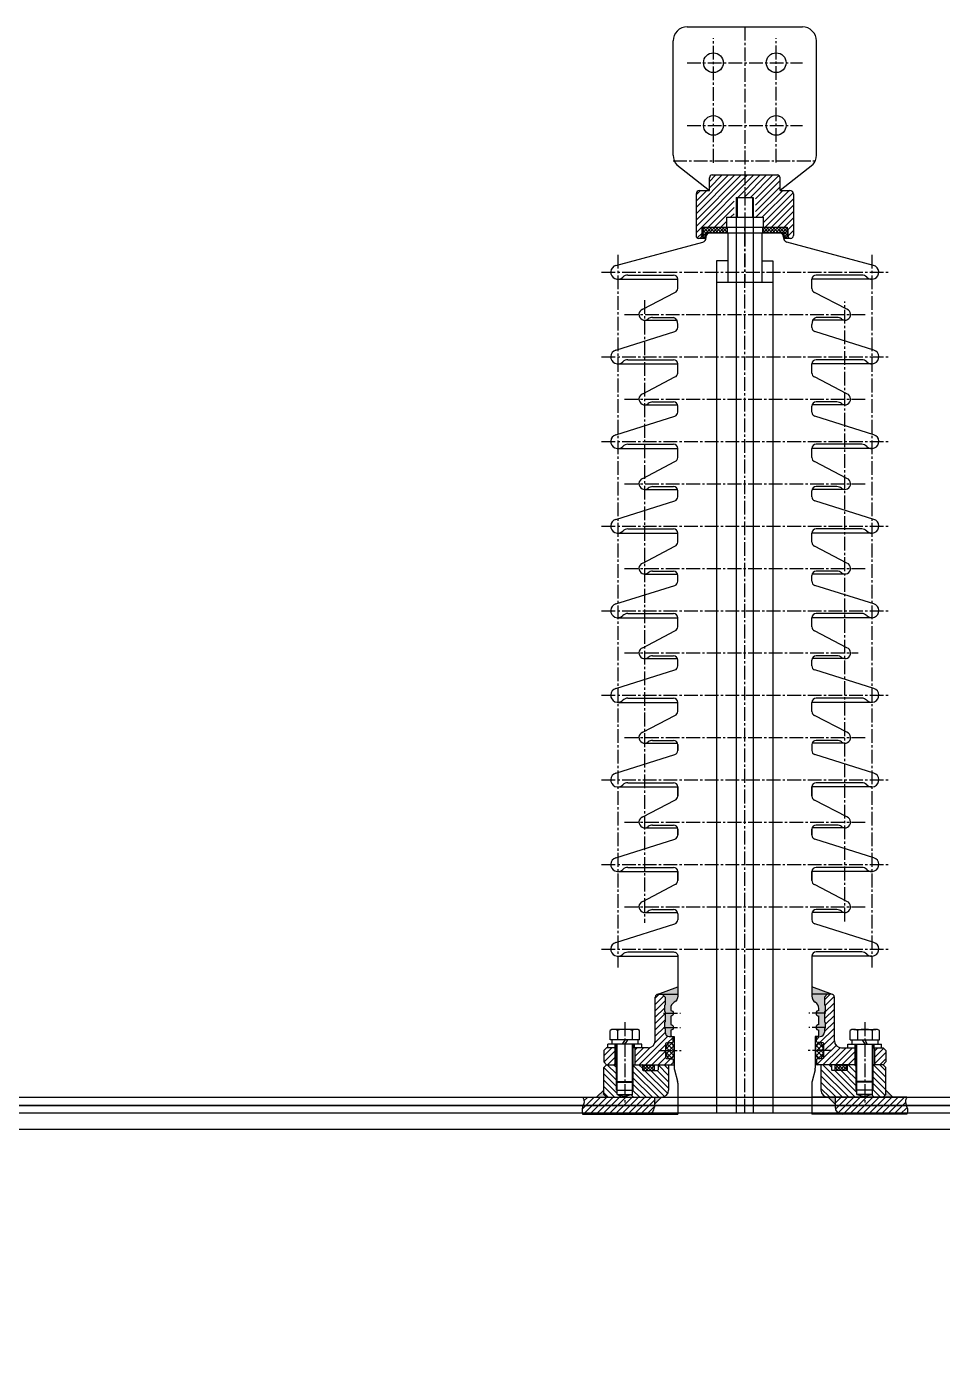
# Model space of a CAD drawing. Header units: millimetres. Extents: x 35720 to 50764, y -47170 to -36532.
# Drawn here: x 38184 to 38833, y -38400 to -37447 of the extents above; entities that cross this region are included whole.
import ezdxf

# ---------------------------------------------------------------- set-up
doc = ezdxf.new("R2010")
doc.units = ezdxf.units.MM
doc.header["$LTSCALE"] = 13
doc.linetypes.add('CENTER2', pattern=[1.125, 0.75, -0.125, 0.125, -0.125])
for name, color, linetype in [('01', 7, 'Continuous'), ('DIM', 4, 'Continuous'), ('中心线', 1, 'CENTER2'), ('粗实线', 4, 'Continuous'), ('细实线', 2, 'Continuous')]:
    doc.layers.add(name, color=color, linetype=linetype)
pattern_1 = [(45, (69025.176, -17829.232), (-2.245064, 2.245064), [])]

# ---------------------------------------------------------------- blocks, each defined once
blk = doc.blocks.new('GAOYATAOG')
at = {"layer": '粗实线'}
h = blk.add_hatch(dxfattribs=at)
h.set_pattern_fill('ANSI31', color=1)
h.set_pattern_definition([(45, (60296.1373, -13795.4165), (-2.245064, 2.245064), [])])
edge = h.paths.add_edge_path()
edge.add_line((71916.22, -11645.26), (71893.22, -11645.26))
edge.add_arc((71893.22, -11647.26), 2, 90, 180)
edge.add_line((71891.22, -11647.26), (71891.22, -11656.26))
edge.add_line((71891.22, -11656.26), (71884.22, -11656.26))
edge.add_arc((71884.22, -11658.76), 2.5, 90, 180)
edge.add_line((71881.72, -11658.76), (71881.72, -11688.26))
edge.add_arc((71883.72, -11688.26), 2, 180, 360)
edge.add_line((71885.72, -11688.26), (71885.72, -11684.26))
edge.add_arc((71887.72, -11684.26), 2, 90, 180, ccw=False)
edge.add_line((71887.72, -11682.26), (71903.22, -11682.26))
edge.add_line((71903.22, -11682.26), (71903.22, -11675.26))
edge.add_line((71903.22, -11675.26), (71908.72, -11675.26))
edge.add_line((71908.72, -11675.26), (71908.72, -11661.26))
edge.add_line((71908.72, -11661.26), (71916.22, -11661.26))
edge.add_line((71916.22, -11661.26), (71916.22, -11645.26))
edge = h.paths.add_edge_path()
edge.add_arc((71948.22, -11658.76), 2.5, 0, 90)
edge.add_line((71948.22, -11656.26), (71941.22, -11656.26))
edge.add_line((71941.22, -11656.26), (71941.22, -11647.26))
edge.add_arc((71939.22, -11647.26), 2, 0, 90)
edge.add_line((71939.22, -11645.26), (71916.22, -11645.26))
edge.add_line((71916.22, -11645.26), (71916.22, -11661.26))
edge.add_line((71916.22, -11661.26), (71923.72, -11661.26))
edge.add_line((71923.72, -11661.26), (71923.72, -11675.26))
edge.add_line((71923.72, -11675.26), (71929.22, -11675.26))
edge.add_line((71929.22, -11675.26), (71929.22, -11682.26))
edge.add_line((71929.22, -11682.26), (71944.72, -11682.26))
edge.add_arc((71944.72, -11684.26), 2, 0, 90, ccw=False)
edge.add_line((71946.72, -11684.26), (71946.72, -11688.26))
edge.add_arc((71948.72, -11688.26), 2, 180, 360)
edge.add_line((71950.72, -11688.26), (71950.72, -11658.76))
at = {"layer": '细实线'}
h = blk.add_hatch(dxfattribs=at)
h.set_pattern_fill('ANSI37', color=1, scale=0.5, angle=90)
h.set_pattern_definition([(135, (79370.6164, -45980.616), (-1.122532015, -1.122532015), []), (225, (79370.6164, -45980.616), (1.122532015, -1.122532015), [])])
h.paths.add_polyline_path([(71903.72, -11686.26), (71903.72, -11682.26), (71886.22, -11682.26), (71886.22, -11689.26), (71888.22, -11689.26), (71888.22, -11688.26, -0.414214), (71890.22, -11686.26)])
h.paths.add_polyline_path([(71928.72, -11682.26), (71928.72, -11686.26), (71942.22, -11686.26, -0.414214), (71944.22, -11688.26), (71944.22, -11689.26), (71946.22, -11689.26), (71946.22, -11682.26)])
h = blk.add_hatch(dxfattribs=at)
h.set_pattern_fill('ANSI31', color=256)
h.set_pattern_definition(pattern_1)
h.paths.add_polyline_path([(72016.22, -12266.26), (72014.22, -12264.26), (72008.22, -12264.26), (72008.22, -12276.26), (72014.22, -12276.26), (72016.22, -12274.26)])
h.paths.add_polyline_path([(71994.22, -12264.26), (71984.72, -12264.26, -0.414214), (71979.72, -12259.26), (71979.72, -12228.26, 0.414214), (71977.72, -12226.26), (71974.72, -12226.26), (71972.72, -12228.26), (71972.72, -12233.76), (71973.22, -12234.26), (71973.22, -12238.26), (71972.72, -12238.76), (71972.72, -12245.76), (71973.22, -12246.26), (71973.22, -12250.26), (71972.72, -12250.76), (71972.72, -12253.26, -0.414214), (71969.72, -12256.26), (71967.97, -12256.26, 0.414214), (71966.97, -12257.26), (71966.97, -12260.12, 0.388879), (71967.16, -12260.31), (71971.77, -12260.72, -0.388879), (71972.22, -12261.22), (71972.22, -12271.3, -0.388879), (71971.77, -12271.8), (71967.16, -12272.2, 0.388879), (71966.97, -12272.4), (71966.97, -12275.26, 0.414214), (71967.97, -12276.26), (71994.22, -12276.26)])
h.paths.add_polyline_path([(71860.22, -12261.22, -0.388879), (71860.68, -12260.72), (71865.29, -12260.31, 0.388879), (71865.47, -12260.12), (71865.47, -12257.26, 0.414214), (71864.47, -12256.26), (71862.72, -12256.26, -0.414214), (71859.72, -12253.26), (71859.72, -12250.76), (71859.22, -12250.26), (71859.22, -12246.26), (71859.72, -12245.76), (71859.72, -12238.76), (71859.22, -12238.26), (71859.22, -12234.26), (71859.72, -12233.76), (71859.72, -12228.26), (71857.72, -12226.26), (71854.72, -12226.26, 0.414214), (71852.72, -12228.26), (71852.72, -12259.26, -0.414214), (71847.72, -12264.26), (71838.22, -12264.26), (71838.22, -12276.26), (71864.47, -12276.26, 0.414214), (71865.47, -12275.26), (71865.47, -12272.4, 0.388879), (71865.29, -12272.2), (71860.68, -12271.8, -0.388879), (71860.22, -12271.3)])
h.paths.add_polyline_path([(71824.22, -12264.26), (71818.22, -12264.26), (71816.22, -12266.26), (71816.22, -12274.26), (71818.22, -12276.26), (71824.22, -12276.26)])
h = blk.add_hatch(dxfattribs=at)
h.set_pattern_fill('AR-CONC', color=256, scale=0.01)
h.set_pattern_definition([(50, (65830.137, -16724.5739), (1.8218467, -0.15939086), [0.1905, -2.0955]), (355, (65830.137, -16724.5739), (-0.3524342, 1.91056845), [0.1524, -1.67640584]), (100.451445, (65830.2888, -16724.5872), (1.46941247, 1.7511775), [0.1619001, -1.78090245]), (46.1842, (65830.137, -16724.0659), (2.7107904, -0.4204233), [0.28575, -3.14325]), (96.635558, (65830.363, -16724.101), (2.3740413, 2.47426125), [0.2428502, -2.6713561]), (351.18415, (65830.137, -16724.066), (2.3740413, 2.4742612), [0.2285997, -2.5145973]), (21, (65830.391, -16724.1929), (1.5161439, -1.02265198), [0.1905, -2.0955]), (326, (65830.391, -16724.1929), (0.6180203, 1.84187966), [0.1524, -1.6764]), (71.451445, (65830.5173, -16724.2781), (2.1341642, 0.8192277), [0.1619001, -1.78089938]), (37.5, (65830.137, -16724.5739), (0.03088603, 0.84555039), [0, -1.65608, 0, -1.7018, 0, -1.68275]), (7.5, (65830.137, -16724.5739), (0.66819663, 1.00180575), [0, -0.97028, 0, -1.61798, 0, -0.64135]), (327.5, (65829.57055, -16724.5739), (1.35590595, -0.05728744), [0, -0.635, 0, -1.9812, 0, -2.6289]), (317.5, (65829.3165, -16724.5739), (1.48129181, 0.25426491), [0, -0.8255, 0, -1.31572, 0, -1.8669])])
h.paths.add_polyline_path([(71868.72, -12221.03), (71854.04, -12226.38, -0.087489), (71854.72, -12226.26), (71868.72, -12226.26)])
h.paths.add_polyline_path([(71866.22, -12231.93, 0.267949), (71868.72, -12227.6), (71868.72, -12226.26), (71857.72, -12226.26), (71859.72, -12228.26), (71859.72, -12233.76), (71859.22, -12234.26), (71859.22, -12238.26), (71859.72, -12238.76), (71859.72, -12245.76), (71859.22, -12246.26), (71859.22, -12250.26), (71859.72, -12250.76), (71859.72, -12253.26, 0.414214), (71862.72, -12256.26), (71863.72, -12256.26), (71863.72, -12251.76, 1), (71863.72, -12247.76), (71863.72, -12241.76, 1), (71863.72, -12237.76), (71863.72, -12236.26, -0.267952)])
h.paths.add_polyline_path([(71963.72, -12221.03), (71963.72, -12226.26), (71977.72, -12226.26, -0.087489), (71978.41, -12226.38)])
h.paths.add_polyline_path([(71972.72, -12228.26), (71974.72, -12226.26), (71963.72, -12226.26), (71963.72, -12227.6, 0.267949), (71966.22, -12231.93, -0.267942), (71968.72, -12236.26), (71968.72, -12237.76, 1), (71968.72, -12241.76), (71968.72, -12247.76, 1), (71968.72, -12251.76), (71968.72, -12256.26), (71969.72, -12256.26, 0.414214), (71972.72, -12253.26), (71972.72, -12250.76), (71973.22, -12250.26), (71973.22, -12246.26), (71972.72, -12245.76), (71972.72, -12238.76), (71973.22, -12238.26), (71973.22, -12234.26), (71972.72, -12233.76)])
h = blk.add_hatch(dxfattribs=at)
h.set_pattern_fill('ANSI37', color=256, scale=0.75)
h.set_pattern_definition([(45, (69025.1759, -17829.232), (-1.683798, 1.683798), []), (135, (69025.1759, -17829.232), (-1.683798, -1.683798), [])])
edge = h.paths.add_edge_path()
edge.add_ellipse((71863.22, -12266.26), major_axis=(0, 5.75), ratio=0.521304, start_angle=270, end_angle=450)
edge.add_ellipse((71863.22, -12266.26), major_axis=(0, 5.75), ratio=0.521304, start_angle=90, end_angle=270)
edge = h.paths.add_edge_path()
edge.add_ellipse((71969.22, -12266.26), major_axis=(0, 5.75), ratio=0.521304, start_angle=-90, end_angle=90)
edge.add_ellipse((71969.22, -12266.26), major_axis=(0, 5.75), ratio=0.521304, start_angle=90, end_angle=270)
h = blk.add_hatch(dxfattribs=at)
h.set_pattern_fill('ANSI31', color=256, angle=90)
h.set_pattern_definition([(135, (69025.176, -17829.232), (-2.245064, -2.245064), [])])
h.paths.add_polyline_path([(71995.22, -12288.16), (71995.22, -12276.26), (71988.92, -12276.26, 0.414214), (71988.72, -12276.46), (71988.72, -12279.76, -0.414214), (71988.22, -12280.26), (71978.22, -12280.26, -0.414214), (71977.72, -12279.76), (71977.72, -12276.46, 0.414214), (71977.52, -12276.26), (71970.22, -12276.26), (71970.22, -12294.26, 0.414214), (71975.22, -12299.26), (72014.22, -12299.26), (72016.22, -12297.26), (72016.22, -12278.26), (72014.22, -12276.26), (72007.22, -12276.26), (72007.22, -12288.16), (72007.22, -12294.26), (72006.72, -12294.26), (72006.72, -12297.26), (72001.22, -12298.73), (71995.72, -12297.26), (71995.72, -12294.26), (71995.22, -12294.26)])
h.paths.add_polyline_path([(71862.22, -12276.26), (71854.92, -12276.26, 0.414214), (71854.72, -12276.46), (71854.72, -12279.76, -0.414214), (71854.22, -12280.26), (71844.22, -12280.26, -0.414214), (71843.72, -12279.76), (71843.72, -12276.46, 0.414214), (71843.52, -12276.26), (71837.22, -12276.26), (71837.22, -12288.16), (71837.22, -12294.26), (71836.72, -12294.26), (71836.72, -12297.26), (71831.22, -12298.73), (71825.72, -12297.26), (71825.72, -12294.26), (71825.22, -12294.26), (71825.22, -12288.16), (71825.22, -12276.26), (71818.22, -12276.26), (71816.22, -12278.26), (71816.22, -12297.26), (71818.22, -12299.26), (71857.22, -12299.26, 0.414214), (71862.22, -12294.26)])
h.paths.add_polyline_path([(71825.72, -12288.66), (71825.22, -12288.16), (71825.22, -12294.26), (71825.72, -12294.26)], flags=17)
h.paths.add_polyline_path([(71837.22, -12288.16), (71836.72, -12288.66), (71836.72, -12294.26), (71837.22, -12294.26)], flags=17)
h.paths.add_polyline_path([(71995.72, -12288.66), (71995.22, -12288.16), (71995.22, -12294.26), (71995.72, -12294.26)], flags=17)
h.paths.add_polyline_path([(72007.22, -12288.16), (72006.72, -12288.66), (72006.72, -12294.26), (72007.22, -12294.26)], flags=17)
h = blk.add_hatch(dxfattribs=at)
h.set_pattern_fill('ANSI37', color=256, scale=0.5)
h.set_pattern_definition([(45, (69025.1759, -17829.2319), (-1.122532, 1.122532), []), (135, (69025.1759, -17829.2319), (-1.122532, -1.122532), [])])
h.paths.add_polyline_path([(71852.22, -12276.26), (71844.22, -12276.26), (71844.22, -12280.26), (71852.22, -12280.26)])
h.paths.add_polyline_path([(71988.22, -12276.26), (71980.22, -12276.26), (71980.22, -12280.26), (71988.22, -12280.26)])
h = blk.add_hatch(color=256, dxfattribs=at)
h.dxf.hatch_style = 1
h.paths.add_polyline_path([(72016.22, -12294.26), (72016.22, -12297.26), (72014.22, -12299.26), (72021.22, -12299.26)])
h.paths.add_polyline_path([(71816.22, -12297.26), (71816.22, -12294.26), (71811.22, -12299.26), (71818.22, -12299.26)])
h = blk.add_hatch(dxfattribs=at)
h.set_pattern_fill('ANSI31', color=256)
h.set_pattern_definition(pattern_1)
edge = h.paths.add_edge_path()
edge.add_spline(control_points=[(72031.18, -12311.26), (72031.49, -12310.02), (72031.91, -12307.06), (72029.52, -12303.07), (72030.55, -12300.33), (72031.05, -12299.26)], knot_values=[0, 0, 0, 0, 37430.664473, 89770.281846, 123604.6686, 123604.6686, 123604.6686, 123604.6686], weights=[1, 1, 1, 1, 1, 1], degree=3, periodic=0)
edge.add_line((72031.05, -12299.26), (71980.22, -12299.26))
edge.add_line((71980.22, -12299.26), (71980.22, -12306.26))
edge.add_arc((71985.22, -12306.26), 5, 180, 270)
edge.add_line((71985.22, -12311.26), (72031.18, -12311.26))
edge = h.paths.add_edge_path()
edge.add_line((71852.22, -12299.26), (71801.4, -12299.26))
edge.add_spline(control_points=[(71801.4, -12299.26), (71801.9, -12300.33), (71802.93, -12303.07), (71800.54, -12307.06), (71800.96, -12310.02), (71801.27, -12311.26)], knot_values=[0, 0, 0, 0, 33834.386754, 86174.004126, 123604.6686, 123604.6686, 123604.6686, 123604.6686], weights=[1, 1, 1, 1, 1, 1], degree=3, periodic=0)
edge.add_line((71801.27, -12311.26), (71847.22, -12311.26))
edge.add_arc((71847.22, -12306.26), 5, 270, 360)
edge.add_line((71852.22, -12306.26), (71852.22, -12299.26))
h = blk.add_hatch(color=256, dxfattribs=at)
h.dxf.hatch_style = 1
h.paths.add_polyline_path([(71857.22, -12299.26), (71852.22, -12299.26), (71852.22, -12304.26)])
h.paths.add_polyline_path([(71980.22, -12299.26), (71975.22, -12299.26), (71980.22, -12304.26)])
at = {"layer": '中心线'}
for p, q in [((71916.22, -11540.26), (71916.22, -11691.54)), ((71893.97, -11636.56), (71893.97, -11548.32)), ((71893.97, -11636.56), (71893.97, -11548.32)), ((71938.47, -11636.41), (71938.47, -11548.32)), ((71875.42, -11565.66), (71957.02, -11565.66)), ((71875.42, -11610.16), (71957.02, -11610.16)), ((71865.42, -11635.26), (71967.02, -11635.26)), ((71916.22, -11677.26), (71916.22, -11694.26)), ((71916.22, -11686.26), (71916.22, -11721.26)), ((71826.22, -11701.94), (71826.22, -12207.3)), ((72006.22, -11701.94), (72006.22, -12207.3)), ((71814.71, -11714.26), (72017.74, -11714.26)), ((71845.22, -11734.07), (71845.22, -12175.67)), ((71987.22, -12174.77), (71987.22, -11735.07)), ((71830.91, -11744.26), (72001.54, -11744.26)), ((71814.71, -11774.26), (72017.74, -11774.26)), ((71830.91, -11804.26), (72001.54, -11804.26)), ((71814.71, -11834.26), (72017.74, -11834.26)), ((71830.91, -11864.26), (72001.54, -11864.26)), ((71814.71, -11894.26), (72017.74, -11894.26)), ((71830.91, -11924.26), (72001.54, -11924.26)), ((71814.71, -11954.26), (72017.74, -11954.26)), ((71830.91, -11984.26), (71996.54, -11984.26)), ((71814.71, -12014.26), (72017.74, -12014.26)), ((71830.91, -12044.26), (72001.54, -12044.26)), ((71814.71, -12074.26), (72017.74, -12074.26)), ((71830.91, -12104.26), (72001.54, -12104.26)), ((71814.71, -12134.26), (72017.74, -12134.26)), ((71830.91, -12164.26), (72001.54, -12164.26)), ((71814.71, -12194.26), (72017.74, -12194.26)), ((71831.22, -12246.16), (71831.22, -12303.73)), ((71858.72, -12239.76), (71870.72, -12239.76)), ((71858.72, -12239.76), (71870.72, -12239.76)), ((71858.72, -12239.76), (71870.72, -12239.76)), ((71973.72, -12239.76), (71961.72, -12239.76)), ((71973.72, -12239.76), (71961.72, -12239.76)), ((71973.72, -12239.76), (71961.72, -12239.76)), ((72001.22, -12246.16), (72001.22, -12303.73)), ((71858.72, -12249.76), (71870.72, -12249.76)), ((71858.72, -12249.76), (71870.72, -12249.76)), ((71858.72, -12249.76), (71870.72, -12249.76)), ((71973.72, -12249.76), (71961.72, -12249.76)), ((71973.72, -12249.76), (71961.72, -12249.76)), ((71973.72, -12249.76), (71961.72, -12249.76)), ((71855.22, -12266.26), (71871.22, -12266.26)), ((71977.22, -12266.26), (71961.22, -12266.26))]:
    blk.add_line(p, q, dxfattribs=at)
blk.add_lwpolyline([(71916.22, -12310.26), (71916.22, -11681.26)], dxfattribs=at)
blk.add_lwpolyline([(71916.22, -12310.26), (71916.22, -11681.26)], dxfattribs=at)
at = {"layer": '粗实线'}
for p, q in [((71875.42, -11540.26), (71957.02, -11540.26)), ((71865.42, -11631.33), (71865.42, -11550.26)), ((71967.02, -11631.33), (71967.02, -11550.26)), ((71868.1, -11638.14), (71891.22, -11656.26)), ((71964.35, -11638.14), (71941.22, -11656.26)), ((71891.22, -11656.26), (71891.22, -11647.26)), ((71893.22, -11645.26), (71939.22, -11645.26)), ((71941.22, -11656.26), (71941.22, -11647.26)), ((71884.22, -11656.26), (71891.22, -11656.26)), ((71941.22, -11656.26), (71948.22, -11656.26)), ((71881.72, -11658.76), (71881.72, -11688.26)), ((71910.22, -11661.26), (71922.22, -11661.26)), ((71910.72, -11661.26), (71910.72, -11675.26)), ((71921.72, -11661.26), (71921.72, -11675.26)), ((71950.72, -11658.76), (71950.72, -11688.26)), ((71903.22, -11675.26), (71929.22, -11675.26)), ((71903.22, -11675.26), (71903.22, -11682.26)), ((71910.22, -11674.87), (71910.22, -12310.26)), ((71922.22, -11674.87), (71922.22, -12310.26)), ((71929.22, -11675.26), (71929.22, -11682.26)), ((71885.72, -11684.26), (71885.72, -11688.26)), ((71886.22, -11682.26), (71946.22, -11682.26)), ((71886.22, -11682.26), (71886.22, -11689.26)), ((71887.72, -11682.26), (71944.72, -11682.26)), ((71890.22, -11686.26), (71942.22, -11686.26)), ((71891.72, -11686.26), (71940.72, -11686.26)), ((71903.72, -11682.26), (71903.72, -11686.26)), ((71904.22, -11686.26), (71904.22, -11721.26)), ((71928.22, -11686.26), (71928.22, -11721.26)), ((71928.72, -11682.26), (71928.72, -11686.26)), ((71946.22, -11682.26), (71946.22, -11689.26)), ((71946.72, -11684.26), (71946.72, -11688.26)), ((71824.93, -11709.43), (71886.5, -11692.93)), ((71888.72, -11690.26), (71883.72, -11690.26)), ((71888.72, -11689.26), (71886.22, -11689.26)), ((71888.22, -11688.26), (71888.22, -11689.26)), ((71888.72, -11689.26), (71888.72, -11690.03)), ((71943.72, -11689.26), (71943.72, -11690.03)), ((71946.22, -11689.26), (71943.72, -11689.26)), ((71948.72, -11690.26), (71943.73, -11690.26)), ((71944.22, -11688.26), (71944.22, -11689.26)), ((72007.52, -11709.43), (71945.95, -11692.93)), ((71904.22, -11706.26), (71896.22, -11706.26)), ((71928.22, -11706.26), (71936.22, -11706.26)), ((71826.22, -11719.26), (71868.72, -11719.26)), ((71833.37, -11716.26), (71865.72, -11716.26)), ((71868.72, -11725.71), (71868.72, -11719.26)), ((71896.22, -11721.26), (71936.22, -11721.26)), ((72006.22, -11719.26), (71963.72, -11719.26)), ((71963.72, -11725.71), (71963.72, -11719.26)), ((71999.08, -11716.26), (71966.72, -11716.26)), ((71843.86, -11740.5), (71866.75, -11728.53)), ((71988.59, -11740.5), (71965.7, -11728.53)), ((71845.22, -11748.26), (71868.55, -11748.26)), ((71850.88, -11746.26), (71865.72, -11746.26)), ((71868.72, -11753.42), (71868.72, -11751.26)), ((71963.72, -11753.42), (71963.72, -11751.26)), ((71987.22, -11748.26), (71963.9, -11748.26)), ((71981.57, -11746.26), (71966.72, -11746.26)), ((71824.72, -11769.49), (71866.63, -11756.28)), ((72007.73, -11769.49), (71965.82, -11756.28)), ((71826.22, -11779.26), (71868.72, -11779.26)), ((71833.37, -11776.26), (71865.72, -11776.26)), ((71868.72, -11785.71), (71868.72, -11779.26)), ((72006.22, -11779.26), (71963.72, -11779.26)), ((71963.72, -11785.71), (71963.72, -11779.26)), ((71999.08, -11776.26), (71966.72, -11776.26)), ((71843.86, -11800.5), (71866.75, -11788.53)), ((71988.59, -11800.5), (71965.7, -11788.53)), ((71845.22, -11808.26), (71868.55, -11808.26)), ((71850.88, -11806.26), (71865.72, -11806.26)), ((71868.72, -11813.42), (71868.72, -11809.26)), ((71963.72, -11813.42), (71963.72, -11809.26)), ((71987.22, -11808.26), (71963.9, -11808.26)), ((71981.57, -11806.26), (71966.72, -11806.26)), ((71824.72, -11829.49), (71866.63, -11816.28)), ((72007.73, -11829.49), (71965.82, -11816.28)), ((71826.22, -11839.26), (71868.72, -11839.26)), ((71833.37, -11836.26), (71865.72, -11836.26)), ((71868.72, -11845.71), (71868.72, -11839.26)), ((72006.22, -11839.26), (71963.72, -11839.26)), ((71963.72, -11845.71), (71963.72, -11839.26)), ((71999.08, -11836.26), (71966.72, -11836.26)), ((71843.86, -11860.5), (71866.75, -11848.53)), ((71988.59, -11860.5), (71965.7, -11848.53)), ((71850.88, -11866.26), (71865.72, -11866.26)), ((71981.57, -11866.26), (71966.72, -11866.26)), ((71824.72, -11889.49), (71866.63, -11876.28)), ((71845.22, -11868.26), (71868.55, -11868.26)), ((71868.72, -11873.42), (71868.72, -11869.26)), ((71963.72, -11873.42), (71963.72, -11869.26)), ((71987.22, -11868.26), (71963.9, -11868.26)), ((72007.73, -11889.49), (71965.82, -11876.28)), ((71833.37, -11896.26), (71865.72, -11896.26)), ((71999.08, -11896.26), (71966.72, -11896.26)), ((71826.22, -11899.26), (71868.72, -11899.26)), ((71868.72, -11905.71), (71868.72, -11899.26)), ((72006.22, -11899.26), (71963.72, -11899.26)), ((71963.72, -11905.71), (71963.72, -11899.26)), ((71843.86, -11920.5), (71866.75, -11908.53)), ((71988.59, -11920.5), (71965.7, -11908.53)), ((71845.22, -11928.26), (71868.55, -11928.26)), ((71850.88, -11926.26), (71865.72, -11926.26)), ((71868.72, -11933.42), (71868.72, -11929.26)), ((71963.72, -11933.42), (71963.72, -11929.26)), ((71987.22, -11928.26), (71963.9, -11928.26)), ((71981.57, -11926.26), (71966.72, -11926.26)), ((71824.72, -11949.49), (71866.63, -11936.28)), ((72007.73, -11949.49), (71965.82, -11936.28)), ((71826.22, -11959.26), (71868.72, -11959.26)), ((71833.37, -11956.26), (71865.72, -11956.26)), ((71868.72, -11965.71), (71868.72, -11959.26)), ((72006.22, -11959.26), (71963.72, -11959.26)), ((71963.72, -11965.71), (71963.72, -11959.26)), ((71999.08, -11956.26), (71966.72, -11956.26)), ((71843.86, -11980.5), (71866.75, -11968.53)), ((71988.59, -11980.5), (71965.7, -11968.53)), ((71845.22, -11988.26), (71868.55, -11988.26)), ((71850.88, -11986.26), (71865.72, -11986.26)), ((71868.72, -11993.42), (71868.72, -11989.26)), ((71963.72, -11993.42), (71963.72, -11989.26)), ((71987.22, -11988.26), (71963.9, -11988.26)), ((71981.57, -11986.26), (71966.72, -11986.26)), ((71824.72, -12009.49), (71866.63, -11996.28)), ((72007.73, -12009.49), (71965.82, -11996.28)), ((71826.22, -12019.26), (71868.72, -12019.26)), ((71833.37, -12016.26), (71865.72, -12016.26)), ((71868.72, -12025.71), (71868.72, -12019.26)), ((72006.22, -12019.26), (71963.72, -12019.26)), ((71963.72, -12025.71), (71963.72, -12019.26)), ((71999.08, -12016.26), (71966.72, -12016.26)), ((71843.86, -12040.5), (71866.75, -12028.53)), ((71988.59, -12040.5), (71965.7, -12028.53)), ((71845.22, -12048.26), (71868.55, -12048.26)), ((71850.88, -12046.26), (71865.72, -12046.26)), ((71987.22, -12048.26), (71963.9, -12048.26)), ((71981.57, -12046.26), (71966.72, -12046.26)), ((71824.72, -12069.49), (71866.63, -12056.28)), ((71868.72, -12049.26), (71868.72, -12053.42)), ((71868.72, -12053.42), (71868.72, -12049.26)), ((71868.72, -12053.42), (71868.72, -12049.26)), ((71963.72, -12049.26), (71963.72, -12053.42)), ((72007.73, -12069.49), (71965.82, -12056.28)), ((71833.37, -12076.26), (71865.72, -12076.26)), ((71999.08, -12076.26), (71966.72, -12076.26)), ((71826.22, -12079.26), (71868.72, -12079.26)), ((71868.72, -12079.26), (71868.72, -12085.71)), ((71868.72, -12085.71), (71868.72, -12079.26)), ((71868.72, -12085.71), (71868.72, -12079.26)), ((71963.72, -12079.26), (71963.72, -12085.71)), ((71963.72, -12079.26), (71963.72, -12085.71)), ((71963.72, -12085.71), (71963.72, -12079.26)), ((72006.22, -12079.26), (71963.72, -12079.26)), ((71963.72, -12085.71), (71963.72, -12079.26)), ((71843.86, -12100.5), (71866.75, -12088.53)), ((71988.59, -12100.5), (71965.7, -12088.53)), ((71850.88, -12106.26), (71865.72, -12106.26)), ((71981.57, -12106.26), (71966.72, -12106.26)), ((71845.22, -12108.26), (71868.55, -12108.26)), ((71868.72, -12109.26), (71868.72, -12113.42)), ((71868.72, -12113.42), (71868.72, -12109.26)), ((71963.72, -12109.26), (71963.72, -12113.42)), ((71963.72, -12109.26), (71963.72, -12113.42)), ((71963.72, -12113.42), (71963.72, -12109.26)), ((71987.22, -12108.26), (71963.9, -12108.26)), ((71824.72, -12129.49), (71866.63, -12116.28)), ((72007.73, -12129.49), (71965.82, -12116.28)), ((71826.22, -12139.26), (71868.72, -12139.26)), ((71833.37, -12136.26), (71865.72, -12136.26)), ((71868.72, -12139.26), (71868.72, -12145.71)), ((71868.72, -12145.71), (71868.72, -12139.26)), ((71963.72, -12139.26), (71963.72, -12145.71)), ((71963.72, -12139.26), (71963.72, -12145.71)), ((72006.22, -12139.26), (71963.72, -12139.26)), ((71963.72, -12145.71), (71963.72, -12139.26)), ((71999.08, -12136.26), (71966.72, -12136.26)), ((71843.86, -12160.5), (71866.75, -12148.53)), ((71988.59, -12160.5), (71965.7, -12148.53)), ((71845.22, -12168.26), (71868.55, -12168.26)), ((71850.88, -12166.26), (71865.72, -12166.26)), ((71868.72, -12169.26), (71868.72, -12173.42)), ((71963.72, -12169.26), (71963.72, -12173.42)), ((71963.72, -12169.26), (71963.72, -12173.42)), ((71987.22, -12168.26), (71963.9, -12168.26)), ((71981.57, -12166.26), (71966.72, -12166.26)), ((71824.72, -12189.49), (71866.63, -12176.28)), ((72007.73, -12189.49), (71965.82, -12176.28)), ((71826.22, -12199.26), (71868.72, -12199.26)), ((71963.72, -12199.26), (71963.72, -12227.6)), ((72006.22, -12199.26), (71963.72, -12199.26)), ((71999.08, -12196.26), (71966.72, -12196.26)), ((71852.72, -12259.26), (71852.72, -12228.26)), ((71854.04, -12226.38), (71868.72, -12221.03)), ((71854.72, -12226.26), (71868.72, -12226.26)), ((71859.72, -12228.26), (71857.72, -12226.26)), ((71859.72, -12228.26), (71859.72, -12233.76)), ((71978.41, -12226.38), (71963.72, -12221.03)), ((71977.72, -12226.26), (71963.72, -12226.26)), ((71972.72, -12228.26), (71974.72, -12226.26)), ((71972.72, -12228.26), (71972.72, -12233.76)), ((71979.72, -12259.26), (71979.72, -12228.26)), ((71859.72, -12233.76), (71859.22, -12234.26)), ((71859.22, -12234.26), (71859.22, -12238.26)), ((71859.72, -12238.76), (71859.22, -12238.26)), ((71859.72, -12238.76), (71859.72, -12245.76)), ((71968.72, -12237.76), (71968.72, -12236.26)), ((71972.72, -12233.76), (71973.22, -12234.26)), ((71972.72, -12238.76), (71973.22, -12238.26)), ((71972.72, -12238.76), (71972.72, -12245.76)), ((71973.22, -12234.26), (71973.22, -12238.26)), ((71859.72, -12245.76), (71859.22, -12246.26)), ((71859.22, -12246.26), (71859.22, -12250.26)), ((71968.72, -12247.76), (71968.72, -12241.76)), ((71972.72, -12245.76), (71973.22, -12246.26)), ((71973.22, -12246.26), (71973.22, -12250.26)), ((71820.83, -12258.66), (71820.83, -12251.85)), ((71841.62, -12258.66), (71820.83, -12258.66)), ((71822.02, -12258.66), (71822.02, -12261.76)), ((71839.02, -12251.16), (71823.43, -12251.16)), ((71826.03, -12251.85), (71826.03, -12258.66)), ((71831.22, -12258.66), (71829.44, -12261.76)), ((71833.01, -12258.66), (71831.22, -12261.76)), ((71836.42, -12251.85), (71836.42, -12258.66)), ((71840.42, -12258.66), (71840.42, -12261.76)), ((71841.62, -12258.66), (71841.62, -12251.85)), ((71859.72, -12250.76), (71859.22, -12250.26)), ((71859.72, -12250.76), (71859.72, -12253.26)), ((71862.72, -12256.26), (71866.22, -12256.26)), ((71865.47, -12260.1), (71865.47, -12257.26)), ((71966.22, -12256.26), (71966.22, -12278.6)), ((71968.72, -12256.26), (71966.22, -12256.26)), ((71966.97, -12260.1), (71966.97, -12257.26)), ((71968.72, -12256.26), (71968.72, -12251.76)), ((71972.72, -12250.76), (71973.22, -12250.26)), ((71972.72, -12250.76), (71972.72, -12253.26)), ((71990.83, -12258.66), (71990.83, -12251.85)), ((71990.83, -12258.66), (72011.62, -12258.66)), ((71992.02, -12258.66), (71992.02, -12261.76)), ((71993.43, -12251.16), (72009.02, -12251.16)), ((71996.03, -12251.85), (71996.03, -12258.66)), ((71999.44, -12258.66), (72001.22, -12261.76)), ((72001.22, -12258.66), (72003.01, -12261.76)), ((72006.42, -12251.85), (72006.42, -12258.66)), ((72010.42, -12258.66), (72010.42, -12261.76)), ((72011.62, -12258.66), (72011.62, -12251.85)), ((71816.22, -12266.26), (71818.22, -12264.26)), ((71816.22, -12266.26), (71816.22, -12274.26)), ((71825.22, -12264.26), (71818.22, -12264.26)), ((71843.22, -12261.76), (71819.22, -12261.76)), ((71819.22, -12264.26), (71819.22, -12261.76)), ((71824.22, -12264.26), (71824.22, -12276.26)), ((71824.47, -12264.26), (71824.47, -12261.76)), ((71825.22, -12288.16), (71825.22, -12261.76)), ((71837.22, -12288.16), (71837.22, -12261.76)), ((71847.72, -12264.26), (71837.22, -12264.26)), ((71837.97, -12264.26), (71837.97, -12261.76)), ((71838.22, -12264.26), (71838.22, -12276.26)), ((71843.22, -12264.26), (71843.22, -12261.76)), ((71860.22, -12271.3), (71860.22, -12261.22)), ((71860.68, -12260.72), (71865.29, -12260.31)), ((71971.77, -12260.72), (71967.16, -12260.31)), ((71972.22, -12271.3), (71972.22, -12261.22)), ((71984.72, -12264.26), (71995.22, -12264.26)), ((71989.22, -12261.76), (72013.22, -12261.76)), ((71989.22, -12264.26), (71989.22, -12261.76)), ((71994.22, -12264.26), (71994.22, -12276.26)), ((71994.47, -12264.26), (71994.47, -12261.76)), ((71995.22, -12288.16), (71995.22, -12261.76)), ((72007.22, -12288.16), (72007.22, -12261.76)), ((72007.22, -12264.26), (72014.22, -12264.26)), ((72007.97, -12264.26), (72007.97, -12261.76)), ((72008.22, -12264.26), (72008.22, -12276.26)), ((72013.22, -12264.26), (72013.22, -12261.76)), ((72016.22, -12266.26), (72014.22, -12264.26)), ((72016.22, -12266.26), (72016.22, -12274.26)), ((71816.22, -12274.26), (71818.22, -12276.26)), ((71816.22, -12278.26), (71818.22, -12276.26)), ((71818.22, -12276.26), (71825.72, -12276.26)), ((71836.72, -12276.26), (71866.27, -12276.26)), ((71843.72, -12276.46), (71843.72, -12279.76)), ((71844.22, -12280.26), (71844.22, -12276.26)), ((71852.22, -12280.26), (71852.22, -12276.26)), ((71854.72, -12276.46), (71854.72, -12279.76)), ((71860.68, -12271.8), (71865.29, -12272.2)), ((71862.22, -12276.26), (71862.22, -12294.26)), ((71865.47, -12272.4), (71865.47, -12275.26)), ((71995.72, -12276.26), (71966.18, -12276.26)), ((71966.97, -12272.4), (71966.97, -12275.26)), ((71971.77, -12271.8), (71967.16, -12272.2)), ((71970.22, -12276.26), (71970.22, -12294.26)), ((71977.72, -12276.46), (71977.72, -12279.76)), ((71980.22, -12280.26), (71980.22, -12276.26)), ((71988.22, -12280.26), (71988.22, -12276.26)), ((71988.72, -12276.46), (71988.72, -12279.76)), ((72014.22, -12276.26), (72006.72, -12276.26)), ((72016.22, -12274.26), (72014.22, -12276.26)), ((72016.22, -12278.26), (72014.22, -12276.26)), ((71816.22, -12297.26), (71816.22, -12278.26)), ((71844.22, -12280.26), (71854.22, -12280.26)), ((71866.4, -12279.89), (71868.55, -12287.95)), ((71966.05, -12279.89), (71963.9, -12287.95)), ((71988.22, -12280.26), (71978.22, -12280.26)), ((72016.22, -12297.26), (72016.22, -12278.26)), ((71816.22, -12294.26), (71811.22, -12299.26)), ((71825.22, -12288.16), (71825.72, -12288.66)), ((71825.22, -12288.16), (71837.22, -12288.16)), ((71825.22, -12294.26), (71837.22, -12294.26)), ((71825.72, -12297.26), (71825.72, -12288.66)), ((71825.72, -12288.66), (71836.72, -12288.66)), ((71837.22, -12288.16), (71836.72, -12288.66)), ((71836.72, -12297.26), (71836.72, -12288.66)), ((71995.22, -12288.16), (71995.72, -12288.66)), ((72007.22, -12288.16), (71995.22, -12288.16)), ((72007.22, -12294.26), (71995.22, -12294.26)), ((71995.72, -12297.26), (71995.72, -12288.66)), ((72006.72, -12288.66), (71995.72, -12288.66)), ((72007.22, -12288.16), (72006.72, -12288.66)), ((72006.72, -12297.26), (72006.72, -12288.66)), ((72016.22, -12294.26), (72021.22, -12299.26)), ((71801.4, -12299.26), (71868.72, -12299.26)), ((71816.22, -12297.26), (71818.22, -12299.26)), ((71825.72, -12297.26), (71836.72, -12297.26)), ((71825.72, -12297.26), (71831.22, -12298.73)), ((71836.72, -12297.26), (71831.22, -12298.73)), ((71852.22, -12299.26), (71852.22, -12306.26)), ((71857.22, -12299.26), (71852.22, -12304.26)), ((72031.05, -12299.26), (71963.72, -12299.26)), ((71975.22, -12299.26), (71980.22, -12304.26)), ((71980.22, -12299.26), (71980.22, -12306.26)), ((72006.72, -12297.26), (71995.72, -12297.26)), ((71995.72, -12297.26), (72001.22, -12298.73)), ((72006.72, -12297.26), (72001.22, -12298.73)), ((72016.22, -12297.26), (72014.22, -12299.26)), ((71801.27, -12311.26), (71868.72, -12311.26)), ((72031.18, -12311.26), (71963.72, -12311.26))]:
    blk.add_line(p, q, dxfattribs=at)
for points in [[(71896.22, -11706.26), (71896.22, -12310.26)], [(71936.22, -11706.26), (71936.22, -12310.26)], [(71868.72, -12289.25), (71868.72, -12311.26)], [(71963.72, -12289.25), (71963.72, -12311.26)]]:
    blk.add_lwpolyline(points, dxfattribs=at)
for points in [[(71824.72, -12189.49, 1.280782), (71829.8, -12197.76, -0.201513), (71833.37, -12196.26), (71865.72, -12196.26, -0.414214), (71868.72, -12199.26), (71868.72, -12227.6)], [(71868.72, -12227.6, -0.267949), (71866.22, -12231.93, 0.267949), (71863.72, -12236.26)], [(71863.72, -12236.26), (71863.72, -12237.76, -1), (71863.72, -12241.76), (71863.72, -12247.76, -1), (71863.72, -12251.76), (71863.72, -12256.26), (71866.22, -12256.26), (71866.22, -12278.6)]]:
    blk.add_lwpolyline(points, format="xyb", dxfattribs=at)
for centre in [(71893.97, -11565.66), (71938.47, -11565.66), (71893.97, -11610.16), (71938.47, -11610.16)]:
    blk.add_circle(centre, 7, dxfattribs=at)
for centre, radius, start, end in [((71875.42, -11550.26), 10, 90, 180), ((71957.02, -11550.26), 10, 0, 90), ((71875.42, -11631.33), 10, 180, 222.8789), ((71957.02, -11631.33), 10, 317.1211, 0), ((71893.22, -11647.26), 2, 90, 180), ((71939.22, -11647.26), 2, 0, 90), ((71884.22, -11658.76), 2.5, 90, 180), ((71948.22, -11658.76), 2.5, 0, 90), ((71887.72, -11684.26), 2, 90, 180), ((71890.22, -11688.26), 2, 90, 180), ((71891.72, -11689.26), 3, 90, 180), ((71940.72, -11689.26), 3, 0, 90), ((71942.22, -11688.26), 2, 0, 90), ((71944.72, -11684.26), 2, 360, 90), ((71883.72, -11688.26), 2, 180, 0), ((71885.72, -11690.03), 3, 285, 0), ((71946.72, -11690.03), 3, 180, 255), ((71948.72, -11688.26), 2, 180, 0), ((71826.22, -11714.26), 5, 105, 315.573), ((72006.22, -11714.26), 5, 224.427, 75), ((71833.37, -11721.26), 5, 90, 135.573), ((71865.72, -11719.26), 3, 0, 90), ((71966.72, -11719.26), 3, 90, 180), ((71999.08, -11721.26), 5, 44.427, 90), ((71865.72, -11725.71), 3, 290, 0), ((71966.72, -11725.71), 3, 180, 250), ((71845.22, -11744.26), 4, 110, 308.94244), ((71987.22, -11744.26), 4, 231.05756, 70), ((71850.88, -11751.26), 5, 90, 128.94244), ((71863.45, -11751.02), 5.28, 357.41976, 64.50776), ((71865.72, -11753.42), 3, 287.5, 0), ((71969, -11751.02), 5.28, 115.49224, 182.58024), ((71966.72, -11753.42), 3, 180, 252.5), ((71981.57, -11751.26), 5, 51.05756, 90), ((71826.22, -11774.26), 5, 107.5, 315.573), ((72006.22, -11774.26), 5, 224.427, 72.5), ((71833.37, -11781.26), 5, 90, 135.573), ((71865.72, -11779.26), 3, 0, 90), ((71966.72, -11779.26), 3, 90, 180), ((71999.08, -11781.26), 5, 44.427, 90), ((71865.72, -11785.71), 3, 290, 0), ((71966.72, -11785.71), 3, 180, 250), ((71845.22, -11804.26), 4, 110, 308.94244), ((71987.22, -11804.26), 4, 231.05756, 70), ((71850.88, -11811.26), 5, 90, 128.94244), ((71865.72, -11809.26), 3, 0, 90), ((71966.72, -11809.26), 3, 90, 180), ((71981.57, -11811.26), 5, 51.05756, 90), ((71865.72, -11813.42), 3, 287.5, 0), ((71966.72, -11813.42), 3, 180, 252.5), ((71826.22, -11834.26), 5, 107.5, 315.573), ((72006.22, -11834.26), 5, 224.427, 72.5), ((71833.37, -11841.26), 5, 90, 135.573), ((71865.72, -11839.26), 3, 0, 90), ((71966.72, -11839.26), 3, 90, 180), ((71999.08, -11841.26), 5, 44.427, 90), ((71865.72, -11845.71), 3, 290, 0), ((71966.72, -11845.71), 3, 180, 250), ((71845.22, -11864.26), 4, 110, 308.94244), ((71850.88, -11871.26), 5, 90, 128.94244), ((71865.72, -11869.26), 3, 0, 90), ((71966.72, -11869.26), 3, 90, 180), ((71981.57, -11871.26), 5, 51.05756, 90), ((71987.22, -11864.26), 4, 231.05756, 70), ((71865.72, -11873.42), 3, 287.5, 0), ((71966.72, -11873.42), 3, 180, 252.5), ((71826.22, -11894.26), 5, 107.5, 315.573), ((71833.37, -11901.26), 5, 90, 135.573), ((71865.72, -11899.26), 3, 0, 90), ((71966.72, -11899.26), 3, 90, 180), ((71999.08, -11901.26), 5, 44.427, 90), ((72006.22, -11894.26), 5, 224.427, 72.5), ((71865.72, -11905.71), 3, 290, 0), ((71966.72, -11905.71), 3, 180, 250), ((71845.22, -11924.26), 4, 110, 308.94244), ((71987.22, -11924.26), 4, 231.05756, 70), ((71850.88, -11931.26), 5, 90, 128.94244), ((71865.72, -11929.26), 3, 0, 90), ((71865.72, -11933.42), 3, 287.5, 0), ((71966.72, -11929.26), 3, 90, 180), ((71966.72, -11933.42), 3, 180, 252.5), ((71981.57, -11931.26), 5, 51.05756, 90), ((71826.22, -11954.26), 5, 107.5, 315.573), ((72006.22, -11954.26), 5, 224.427, 72.5), ((71833.37, -11961.26), 5, 90, 135.573), ((71865.72, -11959.26), 3, 0, 90), ((71966.72, -11959.26), 3, 90, 180), ((71999.08, -11961.26), 5, 44.427, 90), ((71865.72, -11965.71), 3, 290, 0), ((71966.72, -11965.71), 3, 180, 250), ((71845.22, -11984.26), 4, 110, 308.94244), ((71987.22, -11984.26), 4, 231.05756, 70), ((71850.88, -11991.26), 5, 90, 128.94244), ((71865.72, -11989.26), 3, 0, 90), ((71966.72, -11989.26), 3, 90, 180), ((71981.57, -11991.26), 5, 51.05756, 90), ((71865.72, -11993.42), 3, 287.5, 0), ((71966.72, -11993.42), 3, 180, 252.5), ((71826.22, -12014.26), 5, 107.5, 315.573), ((72006.22, -12014.26), 5, 224.427, 72.5), ((71833.37, -12021.26), 5, 90, 135.573), ((71865.72, -12019.26), 3, 0, 90), ((71966.72, -12019.26), 3, 90, 180), ((71999.08, -12021.26), 5, 44.427, 90), ((71865.72, -12025.71), 3, 290, 0), ((71966.72, -12025.71), 3, 180, 250), ((71845.22, -12044.26), 4, 110, 308.94244), ((71850.88, -12051.26), 5, 90, 128.94244), ((71865.72, -12049.26), 3, 0, 90), ((71865.72, -12049.26), 3, 0, 90), ((71865.72, -12049.26), 3, 0, 90), ((71966.72, -12049.26), 3, 90, 180), ((71981.57, -12051.26), 5, 51.05756, 90), ((71987.22, -12044.26), 4, 231.05756, 70), ((71865.72, -12053.42), 3, 287.5, 0), ((71966.72, -12053.42), 3, 180, 252.5), ((71826.22, -12074.26), 5, 107.5, 315.573), ((71833.37, -12081.26), 5, 90, 135.573), ((71865.72, -12079.26), 3, 0, 90), ((71966.72, -12079.26), 3, 90, 180), ((71999.08, -12081.26), 5, 44.427, 90), ((72006.22, -12074.26), 5, 224.427, 72.5), ((71865.72, -12085.71), 3, 290, 0), ((71966.72, -12085.71), 3, 180, 250), ((71845.22, -12104.26), 4, 110, 308.94244), ((71850.88, -12111.26), 5, 90, 128.94244), ((71865.72, -12109.26), 3, 0, 90), ((71966.72, -12109.26), 3, 90, 180), ((71981.57, -12111.26), 5, 51.05756, 90), ((71987.22, -12104.26), 4, 231.05756, 70), ((71865.72, -12113.42), 3, 287.5, 0), ((71966.72, -12113.42), 3, 180, 252.5), ((71826.22, -12134.26), 5, 107.5, 315.573), ((72006.22, -12134.26), 5, 224.427, 72.5), ((71833.37, -12141.26), 5, 90, 135.573), ((71865.72, -12139.26), 3, 0, 90), ((71966.72, -12139.26), 3, 90, 180), ((71999.08, -12141.26), 5, 44.427, 90), ((71865.72, -12145.71), 3, 290, 0), ((71966.72, -12145.71), 3, 180, 250), ((71845.22, -12164.26), 4, 110, 308.94244), ((71987.22, -12164.26), 4, 231.05756, 70), ((71850.88, -12171.26), 5, 90, 128.94244), ((71865.72, -12169.26), 3, 0, 90), ((71966.72, -12169.26), 3, 90, 180), ((71981.57, -12171.26), 5, 51.05756, 90), ((71865.72, -12173.42), 3, 287.5, 0), ((71966.72, -12173.42), 3, 180, 252.5), ((72006.22, -12194.26), 5, 224.427, 72.5), ((71966.72, -12199.26), 3, 90, 180), ((71999.08, -12201.26), 5, 44.427, 90), ((71854.72, -12228.26), 2, 90, 180), ((71968.72, -12227.6), 5, 180, 240), ((71977.72, -12228.26), 2, 360, 90), ((71963.72, -12236.26), 5, 0, 60), ((71968.72, -12239.76), 2, 90, 270), ((71968.72, -12249.76), 2, 90, 270), ((71823.43, -12256.35), 5.2, 60, 120), ((71831.22, -12270.9), 19.74, 74.73852, 105.26148), ((71839.02, -12256.35), 5.2, 60, 120), ((71862.72, -12253.26), 3, 180, 270), ((71864.47, -12257.26), 1, 0, 90), ((71967.97, -12257.26), 1, 90, 180), ((71969.72, -12253.26), 3, 270, 0), ((71993.43, -12256.35), 5.2, 60, 120), ((72001.22, -12270.9), 19.74, 74.73852, 105.26148), ((72009.02, -12256.35), 5.2, 60, 120), ((71847.72, -12259.26), 5, 270, 0), ((71860.72, -12261.22), 0.5, 95, 180), ((71865.27, -12260.12), 0.2, 275, 0), ((71967.17, -12260.12), 0.2, 180, 265), ((71971.72, -12261.22), 0.5, 360, 85), ((71984.72, -12259.26), 5, 180, 270), ((71843.52, -12276.46), 0.2, 0, 90), ((71854.92, -12276.46), 0.2, 90, 180), ((71860.72, -12271.3), 0.5, 180, 265), ((71865.27, -12272.4), 0.2, 0, 85), ((71967.17, -12272.4), 0.2, 95, 180), ((71967.97, -12275.26), 1, 180, 270), ((71971.72, -12271.3), 0.5, 275, 0), ((71977.52, -12276.46), 0.2, 0, 90), ((71988.92, -12276.46), 0.2, 90, 180), ((71844.22, -12279.76), 0.5, 180, 270), ((71854.22, -12279.76), 0.5, 270, 0), ((71871.22, -12278.6), 5, 180, 195), ((71961.22, -12278.6), 5, 345, 360), ((71978.22, -12279.76), 0.5, 180, 270), ((71988.22, -12279.76), 0.5, 270, 360), ((71857.22, -12294.26), 5, 270, 0), ((71863.72, -12289.25), 5, 0, 15), ((71968.72, -12289.25), 5, 165, 180), ((71975.22, -12294.26), 5, 180, 270), ((71847.22, -12306.26), 5, 270, 0), ((71985.22, -12306.26), 5, 180, 270)]:
    blk.add_arc(centre, radius, start, end, dxfattribs=at)
blk.add_ellipse((71863.22, -12266.26), major_axis=(0, 5.75), ratio=0.521304, dxfattribs=at)
at = {"layer": '粗实线', "extrusion": (0, 0, -1)}
blk.add_ellipse((71969.22, -12266.26), major_axis=(0, 5.75), ratio=0.521304, dxfattribs=at)
at = {"layer": '细实线'}
for p, q in [((71910.22, -11661.26), (71910.22, -11675.26)), ((71922.22, -11661.26), (71922.22, -11675.26)), ((71825.72, -12288.66), (71825.72, -12261.76)), ((71836.72, -12288.66), (71836.72, -12261.76)), ((71995.72, -12288.66), (71995.72, -12261.76)), ((72006.72, -12288.66), (72006.72, -12261.76)), ((71825.22, -12294.26), (71825.22, -12288.16)), ((71837.22, -12294.26), (71837.22, -12288.16)), ((71995.22, -12294.26), (71995.22, -12288.16)), ((72007.22, -12294.26), (72007.22, -12288.16))]:
    blk.add_line(p, q, dxfattribs=at)
for points in [[(71801.4, -12299.26), (71801.9, -12300.33), (71802.93, -12303.07), (71800.54, -12307.06), (71800.96, -12310.02), (71801.27, -12311.26)], [(72031.05, -12299.26), (72030.55, -12300.33), (72029.52, -12303.07), (72031.91, -12307.06), (72031.49, -12310.02), (72031.18, -12311.26)]]:
    blk.add_open_spline(points, degree=3, knots=[0, 0, 0, 0, 33834.386754, 86174.004126, 123604.6686, 123604.6686, 123604.6686, 123604.6686], dxfattribs=at)
blk = doc.blocks.new('0230313405230.')
at = {"layer": '01', "ltscale": 45.628538}
blk.add_lwpolyline([(55359.73, -30067.18), (55359.73, -30054.18, -0.414214), (55371.73, -30042.18), (57567.73, -30042.18, -0.414214), (57579.73, -30054.18), (57579.73, -30067.18), (57573.73, -30067.18), (57573.73, -30054.18, 0.414214), (57567.73, -30048.18), (55371.73, -30048.18, 0.414214), (55365.73, -30054.18), (55365.73, -30067.18)], format="xyb", close=True, dxfattribs=at)
for points in [[(55372.73, -30053.18), (57566.73, -30053.18), (57566.73, -30065.18), (55372.73, -30065.18)], [(55438.73, -30048.18), (57500.73, -30048.18), (57500.73, -32198.18), (55438.73, -32198.18)]]:
    blk.add_lwpolyline(points, close=True, dxfattribs=at)

msp = doc.modelspace()

# ---------------------------------------------------------------- block references
at = {"layer": 'DIM'}
msp.add_blockref('GAOYATAOG', (-33223.295, -25906.622), dxfattribs=at)
at = {"layer": 'DIM', "color": 0}
msp.add_blockref('0230313405230.', (-17781.886, -8163.702), dxfattribs=at)

doc.saveas('drawing.dxf')
